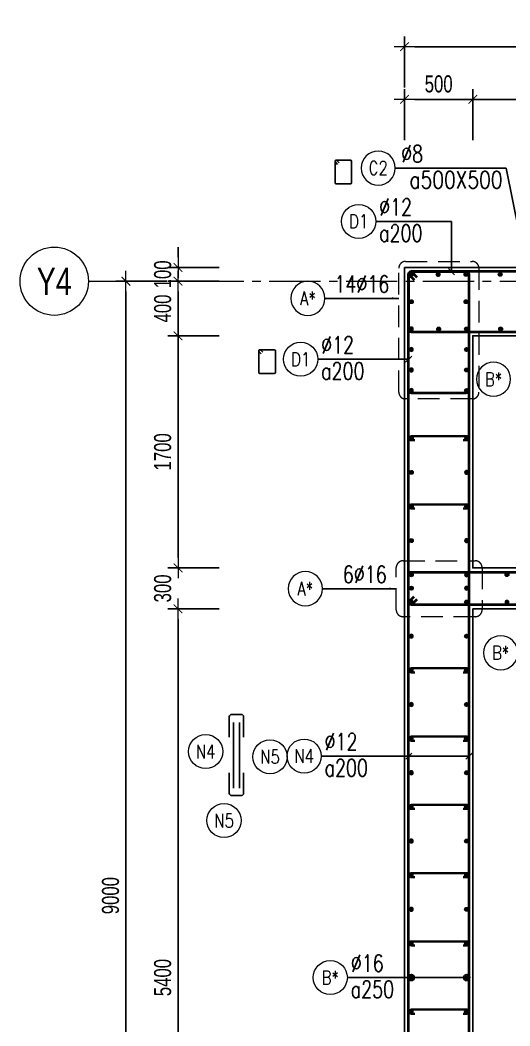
# Model space of a CAD drawing. Header units: millimetres. Extents: x 931337 to 1117500, y 19732 to 157199.
# Drawn here: x 945034 to 948621, y 80188 to 87554 of the extents above; entities that cross this region are included whole.
import ezdxf
from ezdxf.enums import TextEntityAlignment as Align

# ---------------------------------------------------------------- set-up
doc = ezdxf.new("R2010")
doc.units = ezdxf.units.MM
doc.header["$MEASUREMENT"] = 0
for name, pattern in [('HIDDEN', [9.525, 6.35, -3.175]), ('HIDDEN2', [4.7625, 3.175, -1.5875]), ('HT_Dim Grid$0$CENTER2', [1.125, 0.75, -0.125, 0.125, -0.125]), ('HT_Grid$0$CENTER2', [1.125, 0.75, -0.125, 0.125, -0.125])]:
    doc.linetypes.add(name, pattern=pattern)
doc.layers.get('0').update_dxf_attribs({"lineweight": 20})
doc.layers.get('Defpoints').update_dxf_attribs({"color": 151, "lineweight": 9})
doc.layers.add('Hidden', color=9, linetype='HIDDEN')
doc.layers.add('Ligature', color=1, linetype='Continuous')
for name, color, linetype, lineweight in [('HT_Core wall _B3F-B1F$0$NDC_S_WALL', 6, 'Continuous', 25), ('HT_Dim Grid$0$NDC_S_AXIS', 5, 'HT_Dim Grid$0$CENTER2', 13), ('HT_Dim Grid$0$NDC_S_SYMBOL', 1, 'Continuous', 15), ('HT_Dim Grid$0$NDC_S_TEXT SYMBOL', 7, 'Continuous', 20), ('HT_Grid$0$NDC_S_AXIS', 5, 'HT_Grid$0$CENTER2', 13), ('KC-LEADER', 153, 'Continuous', 18), ('KC-THEP', 6, 'Continuous', 40), ('NDC_S_DIM', 1, 'Continuous', 15), ('NDC_S_HIDDEN', 8, 'HIDDEN2', 13), ('NDC_S_LEADER', 1, 'Continuous', 15), ('NDC_S_REBAR', 4, 'Continuous', 35), ('NDC_S_STIRRUP', 4, 'Continuous', 40), ('NDC_S_VN TEXT', 7, 'Continuous', 20)]:
    doc.layers.add(name, color=color, linetype=linetype, lineweight=lineweight)
doc.styles.add('HT_Dim Grid$0$NDC_ANNO', font='', dxfattribs={"width": 0.8})
doc.styles.add('NDC_ARIAL', font='arial.ttf', dxfattribs={"width": 0.85})
doc.styles.add('NDC_DIM', font='', dxfattribs={"width": 0.75})
doc.styles.add('NDC_EN TXT', font='romans.shx', dxfattribs={"width": 0.8})
doc.styles.get('HT_Dim Grid$0$NDC_ANNO').set_extended_font_data('Dotum')
doc.styles.get('NDC_DIM').set_extended_font_data('Dotum')
doc.dimstyles.new('NDC_1-50', dxfattribs={"dimscale": 50, "dimtxt": 2.5, "dimasz": 1, "dimexe": 1.5, "dimexo": 0, "dimgap": 0.8, "dimtad": 1, "dimdec": 0, "dimdsep": 46, "dimtxsty": 'NDC_ARIAL', "dimblk": 'DIMMARK', "dimcen": 49999.938995, "dimdle": 1.5, "dimclrd": 1, "dimclre": 1, "dimclrt": 3, "dimadec": 0, "dimazin": 0, "dimtfac": 1, "dimtdec": 0, "dimtix": 1, "dimtmove": 2, "dimatfit": 3, "dimfxl": 1, "dimarcsym": 0})
doc.dimstyles.new('NDC_dim_30', dxfattribs={"dimscale": 30, "dimtxt": 2.5, "dimasz": 1.5, "dimexe": 1.5, "dimexo": 2.5, "dimgap": 1, "dimtad": 1, "dimdec": 0, "dimzin": 0, "dimdsep": 46, "dimtxsty": 'NDC_DIM', "dimblk": 'DIMMARK', "dimcen": 0.09, "dimdle": 1.2, "dimclrd": 1, "dimclre": 1, "dimclrt": 3, "dimadec": 0, "dimazin": 0, "dimtfac": 1, "dimtdec": 0, "dimtix": 1, "dimtofl": 0, "dimtmove": 0, "dimatfit": 3, "dimfxl": 6, "dimfxlon": 1, "dimtolj": 1, "dimtzin": 0, "dimarcsym": 0})
doc.dimstyles.new('NDC_dim_50', dxfattribs={"dimscale": 50, "dimtxt": 2.5, "dimasz": 1.5, "dimexe": 1.5, "dimexo": 2.5, "dimgap": 1, "dimtad": 1, "dimdec": 0, "dimzin": 0, "dimdsep": 46, "dimtxsty": 'NDC_DIM', "dimblk": 'DIMMARK', "dimcen": 0.09, "dimdle": 1.2, "dimclrd": 1, "dimclre": 1, "dimclrt": 3, "dimadec": 0, "dimazin": 0, "dimtfac": 1, "dimtdec": 0, "dimtix": 1, "dimtofl": 0, "dimtmove": 0, "dimatfit": 3, "dimfxl": 6, "dimfxlon": 1, "dimtolj": 1, "dimtzin": 0, "dimarcsym": 0})

# ---------------------------------------------------------------- blocks, each defined once
blk = doc.blocks.new('THEP')
at = {"layer": 'KC-LEADER', "color": 6}
blk.add_circle((0, 0), 14, dxfattribs=at)
at = {"layer": 'KC-THEP'}
for p, q in [((-14, 0), (14, 0)), ((9.9, 9.9), (-9.9, -9.9)), ((-9.9, 9.9), (9.9, -9.9)), ((0, 14), (0, -14))]:
    blk.add_line(p, q, dxfattribs=at)
blk = doc.blocks.new('A$C7BC65A55')
at = {"layer": 'Ligature'}
for p, q in [((-15.2, 372, 0), (-15.2, 38.5, 0)), ((15.2, 372, 0), (15.2, 38.5, 0))]:
    blk.add_line(p, q, dxfattribs=at)
for points in [[(-36.2, 296.5), (-36.2, 400.9, -0.414214), (-24, 413.1), (24, 413.1, -0.414214), (36.2, 400.9), (36.2, 296.5)], [(-36.2, 116.5), (-36.2, 12.2, 0.414214), (-24, 0), (24, 0, 0.414214), (36.2, 12.2), (36.2, 116.5)]]:
    blk.add_lwpolyline(points, format="xyb", dxfattribs=at)
blk = doc.blocks.new('DIMMARK')
at = {"layer": 'NDC_S_DIM', "color": 1}
blk.add_line((-1.5, 0), (1, 0), dxfattribs=at)
at = {"layer": 'NDC_S_DIM', "color": 2, "const_width": 0.1}
blk.add_lwpolyline([(-0.424, -0.424), (0.424, 0.424)], dxfattribs=at)
blk = doc.blocks.new('*U11')
blk.add_circle((-2.5, 0), 2.5)
at = {"layer": 'NDC_S_VN TEXT', "color": 3, "style": 'NDC_EN TXT', "width": 0.75}
for tag, p in [('DK1', (0.5, 0.85)), ('KC1', (0.5, -2.97))]:
    blk.add_attdef(tag, p, '', height=2.5, dxfattribs=at)
at = {"layer": 'NDC_S_VN TEXT', "color": 7, "style": 'NDC_EN TXT', "width": 0.8}
blk.add_attdef('SH2', text='', height=2, dxfattribs=at).set_placement((-2.5, 0), align=Align.MIDDLE)
blk = doc.blocks.new('*U9')
blk.add_circle((2.5, 0), 2.5)
at = {"layer": 'NDC_S_VN TEXT', "color": 3, "style": 'NDC_EN TXT', "width": 0.75}
blk.add_attdef('DK2', text='', height=2.5, dxfattribs=at).set_placement((-0.85, 0.85), align=Align.RIGHT)
at = {"layer": 'NDC_S_VN TEXT', "color": 7, "style": 'NDC_EN TXT', "width": 0.8}
blk.add_attdef('SH3', text='', height=2, dxfattribs=at).set_placement((2.5, 0), align=Align.MIDDLE)
blk = doc.blocks.new('*U10')
blk.add_circle((2.5, 0), 2.5)
at = {"layer": 'NDC_S_VN TEXT', "color": 3, "style": 'NDC_EN TXT'}
for tag, width, p in [('DK2', 0.75, (-0.85, 0.85)), ('KC2', 0.8, (-0.85, -2.97))]:
    blk.add_attdef(tag, text='', height=2.5, dxfattribs=dict(at, width=width)).set_placement(p, align=Align.RIGHT)
at = {"layer": 'NDC_S_VN TEXT', "color": 7, "style": 'NDC_EN TXT', "width": 0.8}
blk.add_attdef('SH3', text='', height=2, dxfattribs=at).set_placement((2.5, 0), align=Align.MIDDLE)
blk = doc.blocks.new('*D642')
at = {"layer": 'Defpoints', "color": 0, "transparency": 16777216}
for p in [(946190.5, 85742.3), (947849.2, 85742.3), (947849.2, 85642.3)]:
    blk.add_point(p, dxfattribs=at)
at = {"layer": 'NDC_S_DIM', "color": 1, "lineweight": -2, "transparency": 16777216}
for p, q in [((946190.5, 85817.3), (946190.5, 85892.3)), ((946490.5, 85742.3), (946115.5, 85742.3)), ((946490.5, 85642.3), (946115.5, 85642.3)), ((946190.5, 85567.3), (946190.5, 85492.3))]:
    blk.add_line(p, q, dxfattribs=at)
at = {"layer": 'NDC_S_DIM', "color": 1, "lineweight": -2, "transparency": 16777216, "xscale": 75, "yscale": 75, "zscale": 75}
for p, rotation in [((946190.5, 85742.3), 270), ((946190.5, 85642.3), 90)]:
    blk.add_blockref('DIMMARK', p, dxfattribs=dict(at, rotation=rotation))
at = {"layer": 'NDC_S_DIM', "color": 3, "transparency": 16777216, "insert": (946078, 85692.3), "char_height": 125, "attachment_point": 5, "rotation": 90, "style": 'NDC_DIM'}
blk.add_mtext('\\A1;100', dxfattribs=at)
blk = doc.blocks.new('*D643')
at = {"layer": 'Defpoints', "color": 0, "transparency": 16777216}
for p in [(945808.6, 85642.3), (947849.2, 85642.3), (947849.2, 76642.3)]:
    blk.add_point(p, dxfattribs=at)
at = {"layer": 'NDC_S_DIM', "color": 1, "lineweight": -2, "transparency": 16777216}
for p, q in [((946108.6, 85642.3), (945733.6, 85642.3)), ((945808.6, 76717.3), (945808.6, 85567.3)), ((946108.6, 76642.3), (945733.6, 76642.3))]:
    blk.add_line(p, q, dxfattribs=at)
at = {"layer": 'NDC_S_DIM', "color": 1, "lineweight": -2, "transparency": 16777216, "xscale": 75, "yscale": 75, "zscale": 75}
for p, rotation in [((945808.6, 85642.3), 90), ((945808.6, 76642.3), 270)]:
    blk.add_blockref('DIMMARK', p, dxfattribs=dict(at, rotation=rotation))
at = {"layer": 'NDC_S_DIM', "color": 3, "transparency": 16777216, "insert": (945696.1, 81142.3), "char_height": 125, "attachment_point": 5, "rotation": 90, "style": 'NDC_DIM'}
blk.add_mtext('\\A1;9000', dxfattribs=at)
blk = doc.blocks.new('*D658')
at = {"layer": 'Defpoints', "color": 0, "transparency": 16777216}
for p in [(956649.2, 87359.8), (956649.2, 86456.8), (947849.2, 85662.6)]:
    blk.add_point(p, dxfattribs=at)
at = {"layer": 'NDC_S_DIM', "color": 1, "lineweight": -2, "transparency": 16777216}
for p, q in [((947849.2, 87059.8), (947849.2, 87434.8)), ((956649.2, 87059.8), (956649.2, 87434.8)), ((947924.2, 87359.8), (956574.2, 87359.8))]:
    blk.add_line(p, q, dxfattribs=at)
at = {"layer": 'NDC_S_DIM', "color": 1, "lineweight": -2, "transparency": 16777216, "xscale": 75, "yscale": 75, "zscale": 75, "rotation": 180}
blk.add_blockref('DIMMARK', (947849.2, 87359.8), dxfattribs=at)
at = {"layer": 'NDC_S_DIM', "color": 1, "lineweight": -2, "transparency": 16777216, "xscale": 75, "yscale": 75, "zscale": 75}
blk.add_blockref('DIMMARK', (956649.2, 87359.8), dxfattribs=at)
at = {"layer": 'NDC_S_DIM', "color": 3, "transparency": 16777216, "insert": (952249.2, 87472.4), "char_height": 125, "attachment_point": 5, "style": 'NDC_DIM'}
blk.add_mtext('\\A1;8800', dxfattribs=at)
blk = doc.blocks.new('*D661')
at = {"layer": 'Defpoints', "color": 0, "ltscale": 200, "transparency": 16777216}
for p in [(948349.2, 86974), (949249.2, 85712.3), (948349.2, 85242.3)]:
    blk.add_point(p, dxfattribs=at)
at = {"layer": 'NDC_S_DIM', "color": 1, "lineweight": -2, "ltscale": 200, "transparency": 16777216}
for p, q in [((948349.2, 86674), (948349.2, 87049)), ((949249.2, 86674), (949249.2, 87049)), ((949174.2, 86974), (948424.2, 86974))]:
    blk.add_line(p, q, dxfattribs=at)
at = {"layer": 'NDC_S_DIM', "color": 1, "lineweight": -2, "ltscale": 200, "transparency": 16777216, "xscale": 75, "yscale": 75, "zscale": 75, "rotation": 180}
blk.add_blockref('DIMMARK', (948349.2, 86974), dxfattribs=at)
at = {"layer": 'NDC_S_DIM', "color": 1, "lineweight": -2, "ltscale": 200, "transparency": 16777216, "xscale": 75, "yscale": 75, "zscale": 75}
blk.add_blockref('DIMMARK', (949249.2, 86974), dxfattribs=at)
at = {"layer": 'NDC_S_DIM', "color": 3, "ltscale": 200, "transparency": 16777216, "insert": (948799.2, 87086.6), "char_height": 125, "attachment_point": 5, "style": 'NDC_DIM'}
blk.add_mtext('\\A1;900', dxfattribs=at)
blk = doc.blocks.new('*D662')
at = {"layer": 'Defpoints', "color": 0, "ltscale": 200, "transparency": 16777216}
for p in [(947849.2, 86974), (947849.2, 85742.3), (948349.2, 85242.3)]:
    blk.add_point(p, dxfattribs=at)
at = {"layer": 'NDC_S_DIM', "color": 1, "lineweight": -2, "ltscale": 200, "transparency": 16777216}
for p, q in [((947849.2, 86674), (947849.2, 87049)), ((948349.2, 86674), (948349.2, 87049)), ((948274.2, 86974), (947924.2, 86974))]:
    blk.add_line(p, q, dxfattribs=at)
at = {"layer": 'NDC_S_DIM', "color": 1, "lineweight": -2, "ltscale": 200, "transparency": 16777216, "xscale": 75, "yscale": 75, "zscale": 75, "rotation": 180}
blk.add_blockref('DIMMARK', (947849.2, 86974), dxfattribs=at)
at = {"layer": 'NDC_S_DIM', "color": 1, "lineweight": -2, "ltscale": 200, "transparency": 16777216, "xscale": 75, "yscale": 75, "zscale": 75}
blk.add_blockref('DIMMARK', (948349.2, 86974), dxfattribs=at)
at = {"layer": 'NDC_S_DIM', "color": 3, "ltscale": 200, "transparency": 16777216, "insert": (948099.2, 87086.6), "char_height": 125, "attachment_point": 5, "style": 'NDC_DIM'}
blk.add_mtext('\\A1;500', dxfattribs=at)
blk = doc.blocks.new('*U93')
at = {"layer": 'HT_Dim Grid$0$NDC_S_SYMBOL'}
blk.add_line((5, 0), (9, 0), dxfattribs=at)
blk.add_circle((0, 0), 5, dxfattribs=at)
at = {"layer": 'HT_Dim Grid$0$NDC_S_TEXT SYMBOL', "color": 7, "style": 'HT_Dim Grid$0$NDC_ANNO', "width": 0.8}
blk.add_attdef('GRID', text='', height=4, rotation=270, dxfattribs=at).set_placement((0, 0), align=Align.MIDDLE)
blk = doc.blocks.new('*D614')
at = {"layer": 'Defpoints', "color": 0, "ltscale": 200, "transparency": 16777216}
for p in [(947849.2, 85642.3), (946190.5, 85242.3), (948349.2, 85242.3)]:
    blk.add_point(p, dxfattribs=at)
at = {"layer": 'NDC_S_DIM', "color": 1, "lineweight": -2, "ltscale": 200, "transparency": 16777216}
for p, q in [((946490.5, 85642.3), (946115.5, 85642.3)), ((946190.5, 85567.3), (946190.5, 85317.3)), ((946490.5, 85242.3), (946115.5, 85242.3))]:
    blk.add_line(p, q, dxfattribs=at)
at = {"layer": 'NDC_S_DIM', "color": 1, "lineweight": -2, "ltscale": 200, "transparency": 16777216, "xscale": 75, "yscale": 75, "zscale": 75}
for p, rotation in [((946190.5, 85642.3), 90), ((946190.5, 85242.3), 270)]:
    blk.add_blockref('DIMMARK', p, dxfattribs=dict(at, rotation=rotation))
at = {"layer": 'NDC_S_DIM', "color": 3, "ltscale": 200, "transparency": 16777216, "insert": (946078, 85442.3), "char_height": 125, "attachment_point": 5, "rotation": 90, "style": 'NDC_DIM'}
blk.add_mtext('\\A1;400', dxfattribs=at)
blk = doc.blocks.new('*D615')
at = {"layer": 'Defpoints', "color": 0, "ltscale": 200, "transparency": 16777216}
for p in [(948349.2, 85242.3), (946190.5, 83542.3), (948349.2, 83542.3)]:
    blk.add_point(p, dxfattribs=at)
at = {"layer": 'NDC_S_DIM', "color": 1, "lineweight": -2, "ltscale": 200, "transparency": 16777216}
for p, q in [((946490.5, 85242.3), (946115.5, 85242.3)), ((946190.5, 85167.3), (946190.5, 83617.3)), ((946490.5, 83542.3), (946115.5, 83542.3))]:
    blk.add_line(p, q, dxfattribs=at)
at = {"layer": 'NDC_S_DIM', "color": 1, "lineweight": -2, "ltscale": 200, "transparency": 16777216, "xscale": 75, "yscale": 75, "zscale": 75}
for p, rotation in [((946190.5, 85242.3), 90), ((946190.5, 83542.3), 270)]:
    blk.add_blockref('DIMMARK', p, dxfattribs=dict(at, rotation=rotation))
at = {"layer": 'NDC_S_DIM', "color": 3, "ltscale": 200, "transparency": 16777216, "insert": (946078, 84392.3), "char_height": 125, "attachment_point": 5, "rotation": 90, "style": 'NDC_DIM'}
blk.add_mtext('\\A1;1700', dxfattribs=at)
blk = doc.blocks.new('*D616')
at = {"layer": 'Defpoints', "color": 0, "ltscale": 200, "transparency": 16777216}
for p in [(948349.2, 83542.3), (946190.5, 83242.3), (948349.2, 83242.3)]:
    blk.add_point(p, dxfattribs=at)
at = {"layer": 'NDC_S_DIM', "color": 1, "lineweight": -2, "ltscale": 200, "transparency": 16777216}
for p, q in [((946190.5, 83617.3), (946190.5, 83692.3)), ((946490.5, 83542.3), (946115.5, 83542.3)), ((946490.5, 83242.3), (946115.5, 83242.3)), ((946190.5, 83167.3), (946190.5, 83092.3))]:
    blk.add_line(p, q, dxfattribs=at)
at = {"layer": 'NDC_S_DIM', "color": 1, "lineweight": -2, "ltscale": 200, "transparency": 16777216, "xscale": 75, "yscale": 75, "zscale": 75}
for p, rotation in [((946190.5, 83542.3), 270), ((946190.5, 83242.3), 90)]:
    blk.add_blockref('DIMMARK', p, dxfattribs=dict(at, rotation=rotation))
at = {"layer": 'NDC_S_DIM', "color": 3, "ltscale": 200, "transparency": 16777216, "insert": (946078, 83392.3), "char_height": 125, "attachment_point": 5, "rotation": 90, "style": 'NDC_DIM'}
blk.add_mtext('\\A1;300', dxfattribs=at)
blk = doc.blocks.new('*D617')
at = {"layer": 'Defpoints', "color": 0, "ltscale": 200, "transparency": 16777216}
for p in [(948349.2, 83242.3), (946190.5, 77842.3), (948349.2, 77842.3)]:
    blk.add_point(p, dxfattribs=at)
at = {"layer": 'NDC_S_DIM', "color": 1, "lineweight": -2, "ltscale": 200, "transparency": 16777216}
for p, q in [((946490.5, 83242.3), (946115.5, 83242.3)), ((946190.5, 83167.3), (946190.5, 77917.3)), ((946490.5, 77842.3), (946115.5, 77842.3))]:
    blk.add_line(p, q, dxfattribs=at)
at = {"layer": 'NDC_S_DIM', "color": 1, "lineweight": -2, "ltscale": 200, "transparency": 16777216, "xscale": 75, "yscale": 75, "zscale": 75}
for p, rotation in [((946190.5, 83242.3), 90), ((946190.5, 77842.3), 270)]:
    blk.add_blockref('DIMMARK', p, dxfattribs=dict(at, rotation=rotation))
at = {"layer": 'NDC_S_DIM', "color": 3, "ltscale": 200, "transparency": 16777216, "insert": (946078, 80542.3), "char_height": 125, "attachment_point": 5, "rotation": 90, "style": 'NDC_DIM'}
blk.add_mtext('\\A1;5400', dxfattribs=at)

msp = doc.modelspace()

# ---------------------------------------------------------------- linework, layer by layer
for centre in [(946392.846, 82197.291), (946863.815, 82159.131), (946527.294, 81692.288)]:
    msp.add_circle(centre, 125)
at = {"layer": 'HT_Core wall _B3F-B1F$0$NDC_S_WALL'}
msp.add_lwpolyline([(951349.189, 76542.293), (951349.189, 78492.293), (951049.189, 78492.293), (951049.189, 77842.293), (948349.189, 77842.293), (948349.189, 83242.293), (951049.189, 83242.293), (951049.189, 82592.293), (951349.189, 82592.293), (951349.189, 83242.293), (952549.189, 83242.293), (952549.189, 85742.293), (950049.189, 85742.293), (950049.189, 85242.293), (952249.189, 85242.293), (952249.189, 83542.293), (948349.189, 83542.293), (948349.189, 85242.293), (949249.189, 85242.293), (949249.189, 85742.293), (947849.189, 85742.293), (947849.189, 76542.293)], close=True, dxfattribs=at)
at = {"layer": 'HT_Grid$0$NDC_S_AXIS', "ltscale": 500}
msp.add_line((945733.645, 85642.293), (961980.099, 85642.293), dxfattribs=at)
at = {"layer": 'Ligature'}
for points in [[(947358.324, 86497.856), (947342.358, 86513.822, -0.66817864), (947348.131, 86527.76), (947452.76, 86527.76, -0.41421356), (947460.925, 86519.595), (947460.925, 86362.488, -0.41421356), (947452.76, 86354.323), (947348.131, 86354.323, -0.41421356), (947339.966, 86362.488), (947339.966, 86519.595, -0.66817864), (947353.904, 86525.369), (947369.87, 86509.403)], [(946800.328, 85109.998), (946784.362, 85125.964, -0.66817864), (946790.135, 85139.902), (946894.764, 85139.902, -0.41421356), (946902.929, 85131.737), (946902.929, 84974.63, -0.41421356), (946894.764, 84966.465), (946790.135, 84966.465, -0.41421356), (946781.971, 84974.63), (946781.971, 85131.737, -0.66817864), (946795.909, 85137.511), (946811.875, 85121.545)]]:
    msp.add_lwpolyline(points, format="xyb", dxfattribs=at)
at = {"layer": 'NDC_S_HIDDEN', "ltscale": 50}
for points in [[(947857.057, 85787.215), (948344.128, 85787.215, -0.41421356), (948394.128, 85737.215), (948394.128, 84829.755, -0.41421356), (948344.128, 84779.755), (947857.057, 84779.755, -0.41421356), (947807.057, 84829.755), (947807.057, 85737.215, -0.41421356)], [(947838.299, 83594.713), (948367.194, 83594.713, -0.41421356), (948417.194, 83544.713), (948417.194, 83235.42, -0.41421356), (948367.194, 83185.42), (947838.299, 83185.42, -0.41421356), (947788.299, 83235.42), (947788.299, 83544.713, -0.41421356)]]:
    msp.add_lwpolyline(points, format="xyb", close=True, dxfattribs=at)
at = {"layer": 'NDC_S_REBAR'}
for points in [[(947924.189, 84477.293), (947899.189, 84477.293, -1), (947899.189, 84507.293), (948304.658, 84507.293, -1), (948304.658, 84477.293), (948279.658, 84477.293)], [(947924.189, 83977.293), (947899.189, 83977.293, -1), (947899.189, 84007.293), (948304.658, 84007.293, -1), (948304.658, 83977.293), (948279.658, 83977.293)], [(947924.189, 82777.293), (947899.189, 82777.293, -1), (947899.189, 82807.293), (948304.658, 82807.293, -1), (948304.658, 82777.293), (948279.658, 82777.293)], [(947924.189, 82277.293), (947899.189, 82277.293, -1), (947899.189, 82307.293), (948304.658, 82307.293, -1), (948304.658, 82277.293), (948279.658, 82277.293)], [(947924.189, 81777.293), (947899.189, 81777.293, -1), (947899.189, 81807.293), (948304.658, 81807.293, -1), (948304.658, 81777.293), (948279.658, 81777.293)], [(947924.189, 81277.293), (947899.189, 81277.293, -1), (947899.189, 81307.293), (948304.658, 81307.293, -1), (948304.658, 81277.293), (948279.658, 81277.293)], [(947924.189, 80777.293), (947899.189, 80777.293, -1), (947899.189, 80807.293), (948304.658, 80807.293, -1), (948304.658, 80777.293), (948279.658, 80777.293)], [(947924.189, 80277.293), (947899.189, 80277.293, -1), (947899.189, 80307.293), (948304.658, 80307.293, -1), (948304.658, 80277.293), (948279.658, 80277.293)]]:
    msp.add_lwpolyline(points, format="xyb", dxfattribs=at)
at = {"layer": 'NDC_S_STIRRUP'}
for points in [[(947919.189, 85652.293), (947879.189, 85692.293, -0.41421356), (947899.189, 85712.293), (948299.189, 85712.293, -0.41421356), (948319.189, 85692.293), (948319.189, 84842.476, -0.41421356), (948299.189, 84822.476), (947899.189, 84822.476, -0.41421356), (947879.189, 84842.476), (947879.189, 85692.293, -0.41421356), (947899.189, 85712.293), (947939.189, 85672.293)], [(947919.189, 85652.293), (947879.189, 85692.293, -0.41421356), (947899.189, 85712.293), (948299.189, 85712.293, -0.41421356), (948319.189, 85692.293), (948319.189, 76592.293, -0.41421356), (948299.189, 76572.293), (947899.189, 76572.293, -0.41421356), (947879.189, 76592.293), (947879.189, 85692.293, -0.41421356), (947899.189, 85712.293), (947939.189, 85672.293)], [(947939.189, 85672.293), (947899.189, 85712.293, 0.41421356), (947879.189, 85692.293), (947879.189, 85292.293, 0.41421356), (947899.189, 85272.293), (949199.189, 85272.293, 0.41421356), (949219.189, 85292.293), (949219.189, 85692.293, 0.41421356), (949199.189, 85712.293), (947899.189, 85712.293, 0.41421356), (947879.189, 85692.293), (947919.189, 85652.293)], [(947939.189, 83312.293), (947899.189, 83272.293, -0.41421356), (947879.189, 83292.293), (947879.189, 83492.293, -0.41421356), (947899.189, 83512.293), (952499.189, 83512.293, -0.41421356), (952519.189, 83492.293), (952519.189, 83292.293, -0.41435759), (952499.189, 83272.293), (947899.189, 83272.293, -0.41421356), (947879.189, 83292.293), (947919.189, 83332.293)]]:
    msp.add_lwpolyline(points, format="xyb", dxfattribs=at)

# ---------------------------------------------------------------- block references
at = {"layer": 'Hidden', "xscale": 1.44, "yscale": 1.44, "zscale": 1.44}
msp.add_blockref('A$C7BC65A55', (946617.926, 81875.01, 0.03), dxfattribs=at)
at = {"layer": 'HT_Dim Grid$0$NDC_S_AXIS'}
ref = msp.add_blockref('*U93', (945283.645, 85642.293), dxfattribs=dict(at, xscale=50, yscale=50, zscale=150))
ref.add_attrib('GRID', 'Y4', dxfattribs={"layer": 'HT_Dim Grid$0$NDC_S_TEXT SYMBOL', "color": 7, "height": 200, "style": 'HT_Dim Grid$0$NDC_ANNO', "width": 0.8}).set_placement((945283.645, 85642.293), align=Align.MIDDLE)
at = {"layer": 'KC-THEP'}
for p, rotation in [((947899.189, 85692.293), 9.668564436380946), ((948095.569, 85691.676), 9.66856443638095), ((948299.189, 85692.293), 9.66856443638095), ((948549.189, 85692.293), 9.66856443638095), ((947899.189, 85492.293), 9.668564436380946), ((948299.189, 85492.293), 9.66856443638095), ((948099.081, 85291.676), 9.66856443638095), ((948302.701, 85292.293), 9.66856443638095), ((948552.701, 85292.293), 9.66856443638095), ((948302.701, 85142.293), 9.66856443638095), ((948302.701, 84992.293), 9.66856443638095), ((948302.701, 84842.293), 9.66856443638095), ((947899.189, 84492.293), 9.668564436380946), ((947899.189, 84242.293), 9.668564436380946), ((947899.189, 83992.293), 9.668564436380946), ((947899.189, 83742.293), 9.668564436380946), ((947899.189, 83492.293), 9.668564436380946), ((948599.217, 83493.539), 189.6685644363809), ((947899.189, 83394.085), 9.668564436380946), ((948302.701, 83292.293), 9.668564436380926), ((948302.701, 83042.293), 9.668564436380926), ((948302.701, 82792.293), 9.668564436380926), ((948302.701, 82542.293), 9.668564436380926), ((948302.701, 82292.293), 9.668564436380926), ((948302.701, 82042.293), 9.668564436380926), ((948302.701, 81792.293), 9.668564436380926), ((948302.701, 81542.293), 9.668564436380926), ((948302.701, 81292.293), 9.668564436380926), ((948302.701, 81042.293), 9.668564436380926), ((948302.701, 80792.293), 9.668564436380926), ((948302.701, 80542.293), 9.668564436380926), ((948302.701, 80292.293), 9.668564436380926)]:
    msp.add_blockref('THEP', p, dxfattribs=dict(at, rotation=rotation))
at = {"layer": 'KC-THEP', "xscale": -1}
for p, rotation in [((947899.189, 85292.293), 170.331435563619), ((947899.189, 85142.293), 170.331435563619), ((947899.189, 84992.293), 170.331435563619), ((947899.189, 84842.293), 170.331435563619), ((948302.701, 84492.293), 170.331435563619), ((948302.701, 84242.293), 170.331435563619), ((948302.701, 83992.293), 170.331435563619), ((948302.701, 83742.293), 170.331435563619), ((948302.701, 83492.293), 170.331435563619), ((948302.701, 83394.085), 170.331435563619), ((947899.189, 83292.293), 170.331435563619), ((948599.217, 83290.446), 350.3314355636191), ((947899.189, 83042.293), 170.331435563619), ((947899.189, 82792.293), 170.331435563619), ((947899.189, 82542.293), 170.331435563619), ((947899.189, 82292.293), 170.331435563619), ((947899.189, 82042.293), 170.331435563619), ((947899.189, 81792.293), 170.331435563619), ((947899.189, 81542.293), 170.331435563619), ((947899.189, 81292.293), 170.331435563619), ((947899.189, 81042.293), 170.331435563619), ((947899.189, 80792.293), 170.331435563619), ((947899.189, 80542.293), 170.331435563619), ((947899.189, 80292.293), 170.331435563619)]:
    msp.add_blockref('THEP', p, dxfattribs=dict(at, rotation=rotation))
at = {"layer": 'NDC_S_VN TEXT'}
ref = msp.add_blockref('*U10', (947781.5, 86470.879), dxfattribs=dict(at, xscale=-50, yscale=50, zscale=50))
ref.add_attrib('SH3', 'C2', dxfattribs={"color": 7, "height": 100, "style": 'NDC_EN TXT', "width": 0.8}).set_placement((947656.5, 86470.879), align=Align.MIDDLE)
ref.add_attrib('DK2', '%%c8', dxfattribs={"color": 3, "height": 125, "style": 'NDC_EN TXT', "width": 0.75}).set_placement((947984.714, 86513.154), align=Align.RIGHT)
ref.add_attrib('KC2', 'a500X500', dxfattribs={"color": 3, "height": 125, "style": 'NDC_EN TXT', "width": 0.8}).set_placement((948566.857, 86322.251), align=Align.RIGHT)
at = {"layer": 'NDC_S_VN TEXT', "xscale": 50, "yscale": 50, "zscale": 50}
for p, values in [((947638.059, 86080.248), {'SH2': 'D1', 'DK1': '%%C12', 'KC1': 'a200'}), ((947213.252, 85070.999), {'SH2': 'D1', 'DK1': '%%C12', 'KC1': 'a200'}), ((947238.758, 82164.299), {'SH2': 'N4', 'DK1': '%%C12', 'KC1': 'a200'}), ((947430.242, 80542.293), {'SH2': 'B*', 'DK1': '%%C16', 'KC1': 'a250'})]:
    msp.add_blockref('*U11', p, dxfattribs=at).add_auto_attribs(values)
at = {"layer": 'NDC_S_VN TEXT'}
ref = msp.add_blockref('*U9', (947266.287, 85516.482), dxfattribs=dict(at, xscale=-50, yscale=50, zscale=50))
ref.add_attrib('SH3', 'A*', dxfattribs={"color": 7, "height": 100, "style": 'NDC_EN TXT', "width": 0.8}).set_placement((947141.287, 85516.482), align=Align.MIDDLE)
ref.add_attrib('DK2', '14%%C16', dxfattribs={"color": 3, "height": 125, "style": 'NDC_EN TXT', "width": 0.75}).set_placement((947737.358, 85558.757), align=Align.RIGHT)
ref = msp.add_blockref('*U10', (948626.156, 84924.766), dxfattribs=dict(at, xscale=-50, yscale=50, zscale=50))
ref.add_attrib('SH3', 'B*', dxfattribs={"color": 7, "height": 100, "style": 'NDC_EN TXT', "width": 0.8}).set_placement((948501.156, 84924.766), align=Align.MIDDLE)
ref.add_attrib('DK2', '%%C16', dxfattribs={"color": 3, "height": 125, "style": 'NDC_EN TXT', "width": 0.75}).set_placement((948918.656, 84967.041), align=Align.RIGHT)
ref.add_attrib('KC2', 'a250', dxfattribs={"color": 3, "height": 125, "style": 'NDC_EN TXT', "width": 0.8}).set_placement((949030.561, 84776.139), align=Align.RIGHT)
ref = msp.add_blockref('*U9', (947247.53, 83390.248), dxfattribs=dict(at, xscale=-50, yscale=50, zscale=50))
ref.add_attrib('SH3', 'A*', dxfattribs={"color": 7, "height": 100, "style": 'NDC_EN TXT', "width": 0.8}).set_placement((947122.53, 83390.248), align=Align.MIDDLE)
ref.add_attrib('DK2', '6%%C16', dxfattribs={"color": 3, "height": 125, "style": 'NDC_EN TXT', "width": 0.75}).set_placement((947718.601, 83432.523), align=Align.RIGHT)
ref = msp.add_blockref('*U10', (948678.606, 82920.733), dxfattribs=dict(at, xscale=-50, yscale=50, zscale=50))
ref.add_attrib('SH3', 'B*', dxfattribs={"color": 7, "height": 100, "style": 'NDC_EN TXT', "width": 0.8}).set_placement((948553.606, 82920.733), align=Align.MIDDLE)
ref.add_attrib('DK2', '%%C16', dxfattribs={"color": 3, "height": 125, "style": 'NDC_EN TXT', "width": 0.75}).set_placement((948971.106, 82963.009), align=Align.RIGHT)
ref.add_attrib('KC2', 'a250', dxfattribs={"color": 3, "height": 125, "style": 'NDC_EN TXT', "width": 0.8}).set_placement((949083.01, 82772.106), align=Align.RIGHT)

# ---------------------------------------------------------------- texts
at = {"layer": 'NDC_S_VN TEXT', "color": 7, "style": 'NDC_EN TXT', "width": 0.8}
for tag, p in [('N4', (946392.846, 82197.291)), ('N5', (946863.815, 82159.131)), ('N5', (946527.294, 81692.288))]:
    msp.add_attdef(tag, text='3', height=100, dxfattribs=at).set_placement(p, align=Align.MIDDLE)

# ---------------------------------------------------------------- dimensions: what is measured, and where the dimension line sits
at = {"layer": 'NDC_S_DIM'}
dim = msp.add_linear_dim(base=(956649.189, 87359.836), p1=(947849.189, 85662.565), p2=(956649.189, 86456.777), dimstyle='NDC_dim_50', dxfattribs=at)
dim.commit()
dim.dimension.update_dxf_attribs({"geometry": '*D658', "text_midpoint": (952249.189, 87472.421)})
at = {"layer": 'NDC_S_DIM', "ltscale": 200}
for base, p1, p2, picture, middle in [((947849.189, 86973.968), (948349.189, 85242.293), (947849.189, 85742.293), '*D662', (948099.189, 87086.553)), ((948349.189, 86973.968), (949249.189, 85712.293), (948349.189, 85242.293), '*D661', (948799.189, 87086.553))]:
    dim = msp.add_linear_dim(base=base, p1=p1, p2=p2, dimstyle='NDC_dim_50', override={"dimtmove": 1}, dxfattribs=at)
    dim.commit()
    dim.dimension.update_dxf_attribs({"geometry": picture, "text_midpoint": middle})
at = {"layer": 'NDC_S_DIM'}
for base, p1, p2, picture, middle in [((946190.537, 85742.293), (947849.189, 85642.293), (947849.189, 85742.293), '*D642', (946077.952, 85692.293)), ((945808.645, 85642.293), (947849.189, 76642.293), (947849.189, 85642.293), '*D643', (945696.06, 81142.293))]:
    dim = msp.add_linear_dim(base=base, p1=p1, p2=p2, angle=90, dimstyle='NDC_dim_50', dxfattribs=at)
    dim.commit()
    dim.dimension.update_dxf_attribs({"geometry": picture, "text_midpoint": middle})
at = {"layer": 'NDC_S_DIM', "ltscale": 200}
for base, p1, p2, picture, middle in [((946190.537, 85242.293), (947849.189, 85642.293), (948349.189, 85242.293), '*D614', (946077.952, 85442.293)), ((946190.537, 83542.293), (948349.189, 85242.293), (948349.189, 83542.293), '*D615', (946077.952, 84392.293)), ((946190.537, 83242.293), (948349.189, 83542.293), (948349.189, 83242.293), '*D616', (946077.952, 83392.293)), ((946190.537, 77842.293), (948349.189, 83242.293), (948349.189, 77842.293), '*D617', (946077.952, 80542.293))]:
    dim = msp.add_linear_dim(base=base, p1=p1, p2=p2, angle=90, dimstyle='NDC_dim_50', override={"dimtmove": 1}, dxfattribs=at)
    dim.commit()
    dim.dimension.update_dxf_attribs({"geometry": picture, "text_midpoint": middle})

# ---------------------------------------------------------------- leaders
at = {"layer": 'NDC_S_LEADER'}
for points, dimstyle, override in [([(948784.189, 85526.961), (948594.397, 86470.878), (947781.5, 86470.878)], 'NDC_dim_30', {"dimtad": 0, "dimldrblk": 'Oblique'}), ([(948193.686, 85712.293), (948193.686, 86080.248), (947635.984, 86080.248)], 'NDC_dim_30', {"dimtad": 0, "dimldrblk": 'Oblique'}), ([(947807.057, 85516.301), (947266.287, 85516.301)], 'NDC_1-50', {"dimgap": 0.8, "dimtad": 0}), ([(947879.189, 85070.999), (947211.177, 85070.999)], 'NDC_dim_30', {"dimtad": 0, "dimldrblk": 'Oblique'}), ([(947788.299, 83390.067), (947247.53, 83390.067)], 'NDC_1-50', {"dimgap": 0.8, "dimtad": 0}), ([(948321.146, 82164.118), (947238.758, 82164.118)], 'NDC_dim_30', {"dimtad": 0, "dimldrblk": 'Oblique'}), ([(947881.146, 82164.118), (947238.758, 82164.118)], 'NDC_dim_30', {"dimtad": 0, "dimldrblk": 'Oblique'}), ([(948304.658, 80542.293), (947430.242, 80542.293)], 'NDC_dim_30', {"dimtad": 0, "dimldrblk": 'Origin'}), ([(947899.189, 80542.293), (947430.242, 80542.293)], 'NDC_dim_30', {"dimtad": 0, "dimldrblk": 'Origin'})]:
    msp.add_leader(points, dimstyle=dimstyle, override=override, dxfattribs=at)

doc.saveas('drawing.dxf')
